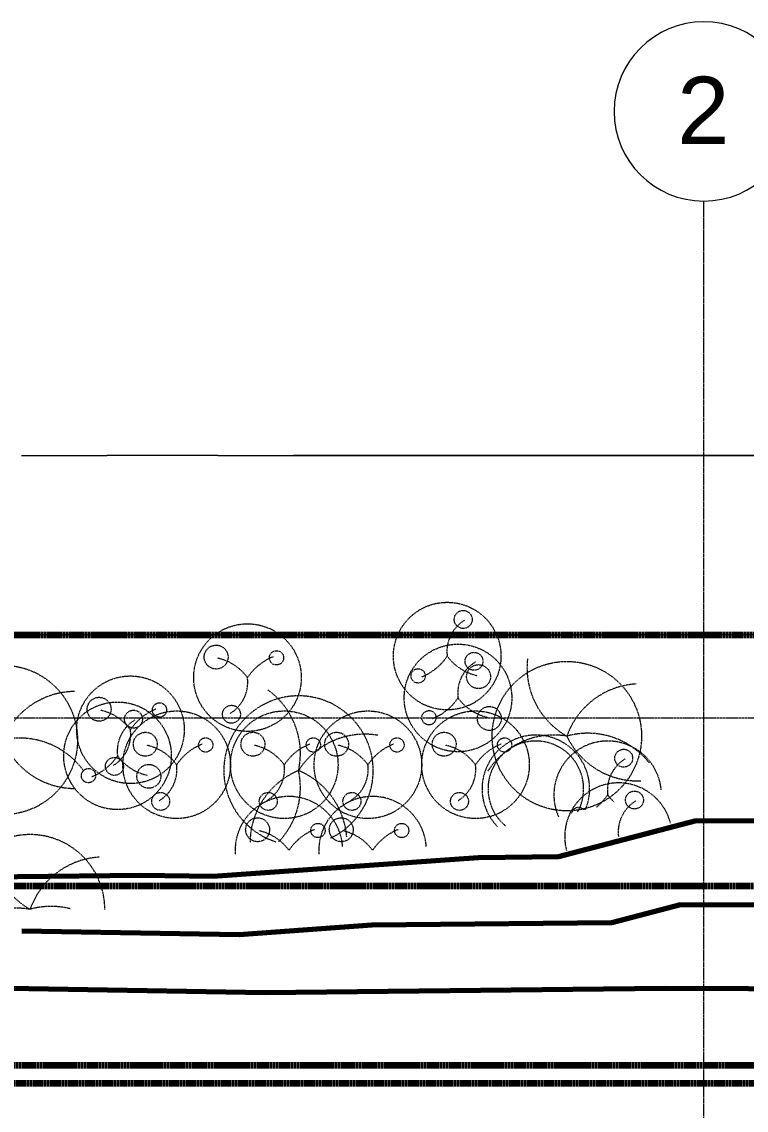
# Model space of a CAD drawing. Header units: inches. Extents: x -4294 to -464, y 9706 to 12475.
# Drawn here: x -3382.6 to -3140.1, y 12109.6 to 12473.7 of the extents above; entities that cross this region are included whole.
import ezdxf

# ---------------------------------------------------------------- set-up
doc = ezdxf.new("R2010")
doc.units = ezdxf.units.IN
doc.header["$MEASUREMENT"] = 0
for name, pattern in [('Aligning Line 1_8_', [0.25, 0.125, -0.125]), ('Dash', [0.25, 0.125, -0.125]), ('Dash 1_16_', [0.125, 0.0625, -0.0625]), ('Double Dash 3_8_', [1, 0.375, -0.125, 0.125, -0.125, 0.125, -0.125]), ('Grid Line 1_2_', [0.875, 0.5, -0.125, 0.125, -0.125])]:
    doc.linetypes.add(name, pattern=pattern)
for name, color, linetype, lineweight in [('0-1', 7, 'Continuous', 5), ('0-4', 7, 'Continuous', 9), ('0-6', 147, 'Aligning Line 1_8_', 9), ('0-7', 165, 'Continuous', 5), ('A-DETL-GENF-HDLN-1', 9, 'Dash', 9), ('C-PROP-LINE-1', 170, 'Double Dash 3_8_', 140), ('C-PROP-LINE-2', 91, 'Dash 1_16_', 140), ('C-TOPO', 7, 'Continuous', 9), ('C-TOPO-MAJR-1', 130, 'Continuous', 70), ('G-ANNO-SYMB-1', 147, 'Aligning Line 1_8_', 9), ('S-GRID-1', 1, 'Grid Line 1_2_', 9), ('S-GRID-IDEN', 1, 'Continuous', 9), ('S-GRID-IDEN-1', 147, 'Continuous', 9)]:
    doc.layers.add(name, color=color, linetype=linetype, lineweight=lineweight)
doc.styles.add('Arial_1', font='arial.ttf', dxfattribs={"height": 22.5})

# ---------------------------------------------------------------- blocks, each defined once
blk = doc.blocks.new('CTR - 1st Phase - Unit Layouts_rvt-1-FLOOR PLAN - 1ST FLOOR')
at = {"layer": 'G-ANNO-SYMB-1'}
blk.add_line((-1813.52, 12240.75), (-4009.53, 12240.75), dxfattribs=at)
blk = doc.blocks.new('fountain grass 26746 - fountain grass 26746-1276660-FLOOR PLAN - 1ST FLOOR')
at = {"layer": 'A-DETL-GENF-HDLN-1'}
blk.add_circle((0, 0), 25, dxfattribs=at)
for centre, start, end in [((-23.69, -11.28), 25.4534, 92.5466), ((4.35, 25.88), 260.4534, 327.5466), ((-7.03, 25.28), 218.4534, 285.5466), ((-24.74, 8.74), 273.4534, 340.5466), ((-12.9, -22.85), 353.4534, 60.5466)]:
    blk.add_arc(centre, 26.24, start, end, dxfattribs=at)
blk = doc.blocks.new('lupin 26755 - lupin 26755-1276655-FLOOR PLAN - 1ST FLOOR')
at = {"layer": 'A-DETL-GENF-HDLN-1'}
for centre, radius in [((0, 0), 18), ((-10.49, 6.87), 4), ((9.72, 6.62), 2.39), ((-5.36, -12.26), 3)]:
    blk.add_circle(centre, radius, dxfattribs=at)
for centre, radius, start, end in [((-13.57, -9.88), 16.78, 36.0514, 77.9486), ((15.36, -10.23), 18.46, 111.6663, 146.3337), ((-12.13, -1.52), 12.23, 300.9755, 7.1395)]:
    blk.add_arc(centre, radius, start, end, dxfattribs=at)
blk = doc.blocks.new('fountain grass 26747 - fountain grass 26747-V97-FLOOR PLAN - 1ST FLOOR')
at = {"layer": 'A-DETL-GENF-HDLN-1'}
blk.add_circle((0, 0), 25, dxfattribs=at)
for centre, start, end in [((-25.61, 5.7), 347.4534, 54.5466), ((22.14, -14.08), 80.4534, 147.5466), ((10.02, -24.25), 112.4534, 179.5466), ((-25.61, -5.7), 305.4534, 12.5466), ((-10.02, -24.25), 0.4534, 67.5466)]:
    blk.add_arc(centre, 26.24, start, end, dxfattribs=at)
blk = doc.blocks.new('fountain grass 26746 - fountain grass 26746-V108-FLOOR PLAN - 1ST FLOOR')
at = {"layer": 'A-DETL-GENF-HDLN-1'}
for centre, radius, start, end in [((0, 0), 25, 179.8641, 273), ((4.35, 25.88), 26.24, 260.4534, 280.459), ((0, 0), 25, 273, 0.6403), ((-24.74, 8.74), 26.24, 273.4534, 340.5466), ((-7.03, 25.28), 26.24, 255.8407, 285.5466), ((-12.9, -22.85), 26.24, 353.4534, 60.5466)]:
    blk.add_arc(centre, radius, start, end, dxfattribs=at)
blk = doc.blocks.new('hydrangea 26752 - hydrangea 26752-1276662-FLOOR PLAN - 1ST FLOOR')
at = {"layer": 'A-DETL-GENF-HDLN-1'}
for centre, radius in [((0, 0), 18), ((-10.49, 6.87), 4), ((9.72, 6.62), 2.39), ((-5.36, -12.26), 3)]:
    blk.add_circle(centre, radius, dxfattribs=at)
for centre, radius, start, end in [((-13.57, -9.88), 16.78, 36.0514, 77.9486), ((15.36, -10.23), 18.46, 111.6663, 146.3337), ((-12.13, -1.52), 12.23, 300.9755, 7.1395)]:
    blk.add_arc(centre, radius, start, end, dxfattribs=at)
blk = doc.blocks.new('fountain grass 26747 - fountain grass 26747-V204-FLOOR PLAN - 1ST FLOOR')
at = {"layer": 'A-DETL-GENF-HDLN-1'}
for centre, radius, start, end in [((-25.61, 5.7), 26.24, 347.4534, 54.5466), ((0, 0), 25, 360, 252.729), ((22.14, -14.08), 26.24, 80.4534, 147.5466), ((10.02, -24.25), 26.24, 112.4534, 179.5466), ((-25.61, -5.7), 26.24, 316.3758, 12.5466), ((-10.02, -24.25), 26.24, 4.5658, 67.5466), ((0, 0), 25, 295.4109, 360)]:
    blk.add_arc(centre, radius, start, end, dxfattribs=at)
blk = doc.blocks.new('lupin 26755 - lupin 26755-V206-FLOOR PLAN - 1ST FLOOR')
at = {"layer": 'A-DETL-GENF-HDLN-1'}
for centre, radius in [((-10.49, 6.87), 4), ((9.72, 6.62), 2.39)]:
    blk.add_circle(centre, radius, dxfattribs=at)
for centre, radius, start, end in [((0, 0), 18, 4.052, 184.0357), ((-13.57, -9.88), 16.78, 36.0514, 77.9486), ((15.36, -10.23), 18.46, 111.6663, 146.3337)]:
    blk.add_arc(centre, radius, start, end, dxfattribs=at)
blk = doc.blocks.new('lupin 26755 - lupin 26755-V207-FLOOR PLAN - 1ST FLOOR')
at = {"layer": 'A-DETL-GENF-HDLN-1'}
for centre, radius in [((-10.49, 6.87), 4), ((9.72, 6.62), 2.39)]:
    blk.add_circle(centre, radius, dxfattribs=at)
for centre, radius, start, end in [((0, 0), 18, 4.0524, 184.0353), ((-13.57, -9.88), 16.78, 36.0514, 77.9486), ((15.36, -10.23), 18.46, 111.6663, 146.3337)]:
    blk.add_arc(centre, radius, start, end, dxfattribs=at)
blk = doc.blocks.new('lupin 26755 - lupin 26755-V306-FLOOR PLAN - 1ST FLOOR')
at = {"layer": 'A-DETL-GENF-HDLN-1'}
blk.add_circle((-5.36, -12.26), 3, dxfattribs=at)
for centre, radius, start, end in [((0, 0), 18, 360, 24.0278), ((15.36, -10.23), 18.46, 129.2321, 146.3337), ((9.72, 6.62), 2.39, 221.3788, 341), ((9.72, 6.62), 2.39, 341, 348.5864), ((-13.57, -9.88), 16.78, 36.0514, 47.2534), ((0, 0), 18, 185.3943, 360), ((-12.13, -1.52), 12.23, 300.9755, 7.1395)]:
    blk.add_arc(centre, radius, start, end, dxfattribs=at)
blk = doc.blocks.new('lupin 26755 - lupin 26755-V307-FLOOR PLAN - 1ST FLOOR')
at = {"layer": 'A-DETL-GENF-HDLN-1'}
blk.add_circle((-5.36, -12.26), 3, dxfattribs=at)
for centre, radius, start, end in [((0, 0), 18, 360, 14.7254), ((0, 0), 18, 194.7087, 360), ((-12.13, -1.52), 12.23, 300.9755, 7.1395)]:
    blk.add_arc(centre, radius, start, end, dxfattribs=at)
blk = doc.blocks.new('yew 26768 - yew 26768-V308-FLOOR PLAN - 1ST FLOOR')
at = {"layer": 'A-DETL-GENF-HDLN-1'}
for radius, start, end in [(16, 360, 50.4575), (18, 360, 44.1889), (16, 151.2034, 360), (18, 156.9992, 360)]:
    blk.add_arc((0, 0), radius, start, end, dxfattribs=at)
blk = doc.blocks.new('CTR  - Topography_rvt-1-FLOOR PLAN - 1ST FLOOR')
at = {"layer": 'C-TOPO'}
for p, q in [((-3382.63, 12328.59), (-3354.14, 12328.59)), ((-3382.63, 12328.59), (-3354.14, 12328.59)), ((-3317, 12328.59), (-3354.14, 12328.59)), ((-3317, 12328.59), (-3354.14, 12328.59)), ((-3317, 12328.59), (-3291.77, 12328.59)), ((-3317, 12328.59), (-3291.77, 12328.59)), ((-3291.77, 12328.59), (-3247.15, 12328.59)), ((-3247.15, 12328.59), (-3291.77, 12328.59)), ((-3204.44, 12328.59), (-3247.15, 12328.59)), ((-3247.15, 12328.59), (-3204.44, 12328.59)), ((-3062.61, 12328.59), (-3204.44, 12328.59)), ((-3204.44, 12328.59), (-3062.61, 12328.59)), ((-3339.79, 12268.59), (-3396.59, 12268.59)), ((-3339.79, 12268.59), (-3396.59, 12268.59)), ((-3265.75, 12268.59), (-3339.79, 12268.59)), ((-3339.79, 12268.59), (-3265.75, 12268.59)), ((-3265.75, 12268.59), (-3215.44, 12268.59)), ((-3215.44, 12268.59), (-3265.75, 12268.59)), ((-3195.6, 12268.59), (-3215.44, 12268.59)), ((-3215.44, 12268.59), (-3195.6, 12268.59)), ((-3130.49, 12268.59), (-3195.6, 12268.59)), ((-3130.49, 12268.59), (-3195.6, 12268.59))]:
    blk.add_line(p, q, dxfattribs=at)
at = {"layer": 'C-TOPO-MAJR-1'}
for p, q in [((-3156.91, 12206.52), (-3134.57, 12206.44)), ((-3162.08, 12178.47), (-3095.07, 12178.23)), ((-3422.39, 12151.03), (-3301.14, 12148.99)), ((-3301.14, 12148.99), (-3167.25, 12150.42))]:
    blk.add_line(p, q, dxfattribs=at)
at = {"layer": 'C-TOPO-MAJR-1', "flags": 128}
for points in [[(-3229.67, 12194.16), (-3202.9, 12194.44), (-3156.91, 12206.52)], [(-3571.89, 12194.98), (-3503.09, 12191.61), (-3478.43, 12191.61), (-3415.15, 12187.49), (-3342.73, 12188.29)], [(-3342.73, 12188.29), (-3318.48, 12187.88), (-3229.67, 12194.16)], [(-3265.41, 12171.58), (-3185.07, 12172.43), (-3162.08, 12178.47)], [(-3382.56, 12169.66), (-3309.81, 12168.44), (-3265.41, 12171.58)], [(-3167.25, 12150.42), (-3055.58, 12150.01), (-2964.32, 12143.79)]]:
    blk.add_lwpolyline(points, dxfattribs=at)
at = {"layer": '0-4'}
for name, p, rotation in [('lupin 26755 - lupin 26755-1276655-FLOOR PLAN - 1ST FLOOR', (-3240.19, 12261.53), 180), ('lupin 26755 - lupin 26755-1276655-FLOOR PLAN - 1ST FLOOR', (-3236.58, 12247.53), 180), ('fountain grass 26746 - fountain grass 26746-1276660-FLOOR PLAN - 1ST FLOOR', (-3200.15, 12234.75), 180), ('fountain grass 26747 - fountain grass 26747-V97-FLOOR PLAN - 1ST FLOOR', (-3388.9, 12233.46), 89.99999999999982), ('lupin 26755 - lupin 26755-1276655-FLOOR PLAN - 1ST FLOOR', (-3350.52, 12228.17), 180), ('yew 26768 - yew 26768-V308-FLOOR PLAN - 1ST FLOOR', (-3210.53, 12217.11), 180), ('lupin 26755 - lupin 26755-V306-FLOOR PLAN - 1ST FLOOR', (-3186.49, 12215.11), 180), ('lupin 26755 - lupin 26755-V307-FLOOR PLAN - 1ST FLOOR', (-3182.88, 12201.11), 180), ('fountain grass 26746 - fountain grass 26746-V108-FLOOR PLAN - 1ST FLOOR', (-3379.77, 12176.82), 180)]:
    blk.add_blockref(name, p, dxfattribs=dict(at, rotation=rotation))
for name, p in [('lupin 26755 - lupin 26755-1276655-FLOOR PLAN - 1ST FLOOR', (-3307.03, 12254.33)), ('hydrangea 26752 - hydrangea 26752-1276662-FLOOR PLAN - 1ST FLOOR', (-3346.19, 12236.88)), ('fountain grass 26747 - fountain grass 26747-V204-FLOOR PLAN - 1ST FLOOR', (-3289.95, 12223.23)), ('lupin 26755 - lupin 26755-1276655-FLOOR PLAN - 1ST FLOOR', (-3330.72, 12225.18)), ('lupin 26755 - lupin 26755-1276655-FLOOR PLAN - 1ST FLOOR', (-3294.72, 12225.18)), ('lupin 26755 - lupin 26755-1276655-FLOOR PLAN - 1ST FLOOR', (-3266.72, 12225.18)), ('lupin 26755 - lupin 26755-1276655-FLOOR PLAN - 1ST FLOOR', (-3230.72, 12225.18)), ('lupin 26755 - lupin 26755-V206-FLOOR PLAN - 1ST FLOOR', (-3293.15, 12196.56)), ('lupin 26755 - lupin 26755-V207-FLOOR PLAN - 1ST FLOOR', (-3265.15, 12196.56))]:
    blk.add_blockref(name, p, dxfattribs=at)
blk = doc.blocks.new('Family - ___-1878357-FLOOR PLAN - 1ST FLOOR')
at = {"layer": 'C-PROP-LINE-1'}
for p, q in [((-3989.61, 12268.69), (-629.56, 12268.69)), ((-3929.52, 12184.69), (-712.51, 12184.69)), ((-3869.45, 12124.69), (-747.76, 12124.69))]:
    blk.add_line(p, q, dxfattribs=at)
blk = doc.blocks.new('Grid - Grid Head - Circle-50561-FLOOR PLAN - 1ST FLOOR')
at = {"layer": 'S-GRID-IDEN-1'}
for start, end in [(360, 180), (180, 360)]:
    blk.add_arc((0, 0), 0.25, start, end, dxfattribs=at)
blk = doc.blocks.new('CTR - 1st Phase - Shell_rvt-1-FLOOR PLAN - 1ST FLOOR')
at = {"layer": 'S-GRID-1'}
blk.add_line((-3154.32, 9836.18), (-3154.32, 12413.74), dxfattribs=at)
at = {"layer": '0-6'}
blk.add_blockref('Family - ___-1878357-FLOOR PLAN - 1ST FLOOR', (0, 0), dxfattribs=at)
at = {"layer": '0-7', "xscale": 120, "yscale": 120, "zscale": 120}
blk.add_blockref('Grid - Grid Head - Circle-50561-FLOOR PLAN - 1ST FLOOR', (-3154.32, 12443.74), dxfattribs=at)
at = {"layer": 'S-GRID-IDEN', "insert": (-3163.24, 12455.35), "char_height": 22.5, "width": 21.21, "attachment_point": 1, "style": 'Arial_1'}
blk.add_mtext('2', dxfattribs=at)
blk = doc.blocks.new('Family - ___-1870007-FLOOR PLAN - 1ST FLOOR')
at = {"layer": 'C-PROP-LINE-2'}
blk.add_line((-2637.92, 12118.59), (-3860.72, 12118.59), dxfattribs=at)

msp = doc.modelspace()

# ---------------------------------------------------------------- block references
at = {"layer": '0-1'}
for name in ['CTR - 1st Phase - Shell_rvt-1-FLOOR PLAN - 1ST FLOOR', 'CTR  - Topography_rvt-1-FLOOR PLAN - 1ST FLOOR', 'CTR - 1st Phase - Unit Layouts_rvt-1-FLOOR PLAN - 1ST FLOOR']:
    msp.add_blockref(name, (0, 0), dxfattribs=at)
at = {"layer": 'C-PROP-LINE-2'}
msp.add_blockref('Family - ___-1870007-FLOOR PLAN - 1ST FLOOR', (0, 0), dxfattribs=at)

doc.saveas('drawing.dxf')
